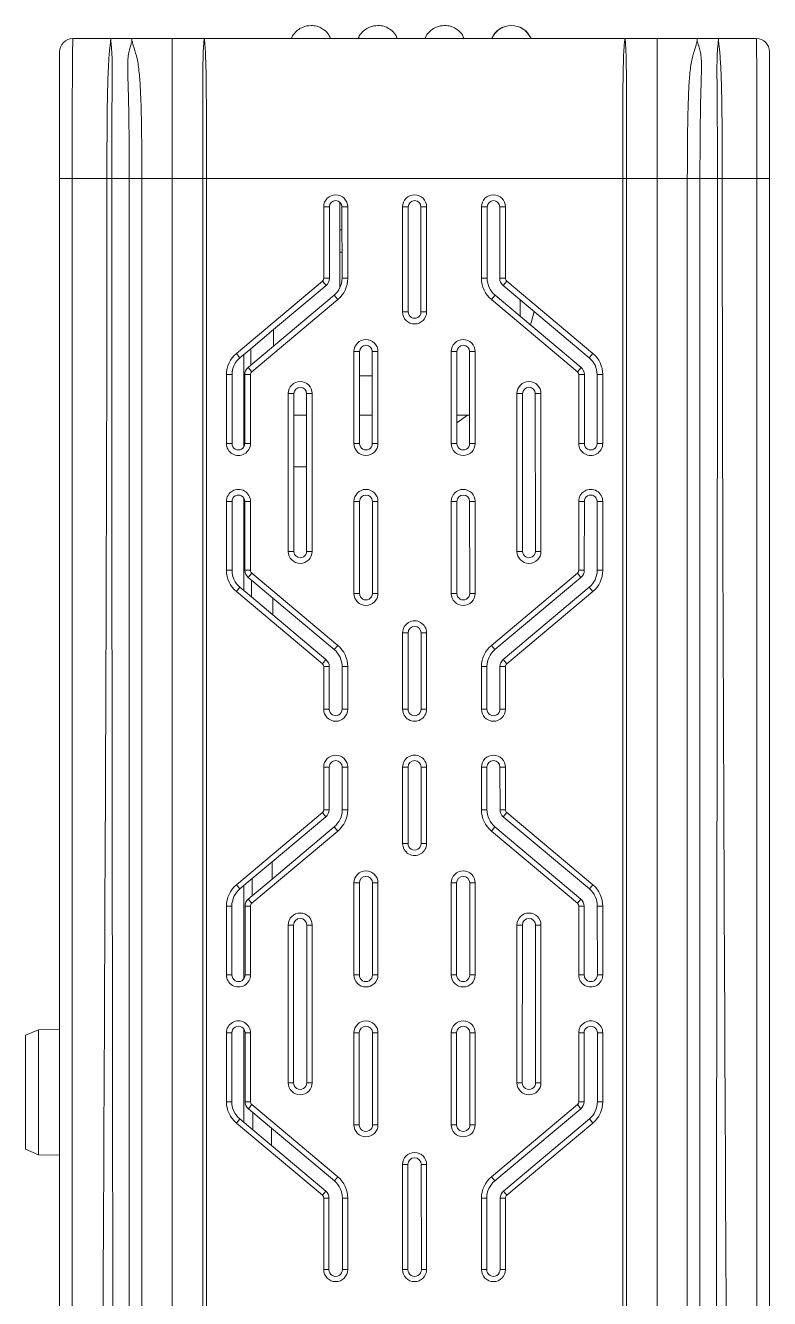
# Model space of a CAD drawing. Extents: x 222 to 1672, y 144 to 807.
# Drawn here: x 445.66 to 473.96, y 248.75 to 297.16 of the extents above; entities that cross this region are included whole.
import ezdxf

# ---------------------------------------------------------------- set-up
doc = ezdxf.new("R2010")
doc.units = 0
doc.header["$LTSCALE"] = 2
doc.header["$MEASUREMENT"] = 0
doc.layers.get('0').update_dxf_attribs({"linetype": 'CONTINUOUS'})

msp = doc.modelspace()

# ---------------------------------------------------------------- linework, layer by layer
at = {"linetype": 'Continuous', "lineweight": 5}
for p, q in [((447.46272, 296.66357), (448.90462, 296.66357)), ((448.90122, 296.59867), (448.90462, 296.59867)), ((449.71272, 296.66357), (448.90462, 296.66357)), ((451.23894, 296.66357), (449.71272, 296.66357)), ((449.71272, 296.55708), (449.72836, 296.55707)), ((452.46272, 296.66357), (451.23894, 296.66357)), ((468.46272, 296.66357), (452.46272, 296.66357)), ((468.46272, 296.66357), (469.6865, 296.66357)), ((471.21272, 296.66357), (469.6865, 296.66357)), ((471.19709, 296.55707), (471.21272, 296.55708)), ((471.21272, 296.66357), (472.02082, 296.66357)), ((473.46272, 296.66357), (472.02082, 296.66357)), ((472.02082, 296.59867), (472.02422, 296.59867)), ((447.44091, 291.34536), (446.96272, 291.34536)), ((446.96272, 265.76357), (446.96272, 291.34536)), ((448.76078, 291.34536), (447.44091, 291.34536)), ((447.44091, 291.34536), (447.44091, 221.84536)), ((449.60887, 291.34536), (448.94431, 291.34536)), ((449.60887, 247.36243), (449.60887, 291.34536)), ((450.0895, 291.34536), (450.0895, 247.36559)), ((451.23894, 291.34536), (450.0895, 291.34536)), ((452.4046, 291.34536), (451.23894, 291.34536)), ((451.23894, 291.34536), (451.23894, 247.36559)), ((452.4046, 247.37541), (452.4046, 291.34536)), ((468.38192, 291.34536), (452.54353, 291.34536)), ((452.54353, 291.34536), (452.54353, 247.3759)), ((468.38192, 247.3759), (468.38192, 291.34536)), ((468.52085, 291.34536), (468.52085, 247.37541)), ((469.6865, 291.34536), (468.52085, 291.34536)), ((469.6865, 291.34536), (469.6865, 247.36559)), ((470.83594, 291.34536), (469.6865, 291.34536)), ((470.83594, 247.36559), (470.83594, 291.34536)), ((471.31658, 291.34536), (471.31658, 247.36243)), ((471.98114, 291.34536), (471.31658, 291.34536)), ((473.48453, 291.34536), (472.16467, 291.34536)), ((473.96272, 291.34536), (473.48453, 291.34536)), ((473.48453, 221.84536), (473.48453, 291.34536)), ((473.96272, 291.34536), (473.96272, 265.76357)), ((457.00647, 287.54802), (457.00647, 290.26824)), ((457.22469, 290.26824), (457.00647, 290.26824)), ((457.22469, 290.26824), (457.22345, 287.54802)), ((457.62398, 287.19427), (457.62398, 290.44321)), ((457.702, 287.54802), (457.70075, 290.26824)), ((457.70075, 290.26824), (457.91898, 290.26824)), ((457.91898, 290.26824), (457.91898, 287.54802)), ((460.00647, 286.26824), (460.00647, 290.26824)), ((460.22469, 290.26824), (460.00647, 290.26824)), ((460.22469, 290.26824), (460.22286, 286.26824)), ((460.70258, 286.26824), (460.70075, 290.26824)), ((460.70075, 290.26824), (460.91898, 290.26824)), ((460.91898, 290.26824), (460.91898, 286.26824)), ((463.00647, 287.54802), (463.00647, 290.26824)), ((463.22469, 290.26824), (463.00647, 290.26824)), ((463.22469, 290.26824), (463.22345, 287.54802)), ((463.702, 287.54802), (463.70075, 290.26824)), ((463.70075, 290.26824), (463.91898, 290.26824)), ((463.91898, 290.26824), (463.91898, 287.54802)), ((457.62398, 289.39548), (457.70115, 289.39548)), ((460.22398, 286.24501), (460.22398, 288.7049)), ((457.62398, 288.54549), (457.70154, 288.54549)), ((460.22391, 288.54549), (460.22398, 288.54549)), ((453.68377, 284.69292), (456.95512, 287.43791)), ((457.09451, 287.27178), (455.09559, 285.59549)), ((457.09451, 287.27178), (456.95512, 287.43791)), ((457.22345, 287.54802), (457.00647, 287.54802)), ((457.702, 287.54802), (457.91898, 287.54802)), ((463.22345, 287.54802), (463.00647, 287.54802)), ((463.702, 287.54802), (463.91898, 287.54802)), ((463.83093, 287.27178), (463.97033, 287.43791)), ((467.10309, 284.52776), (463.83093, 287.27178)), ((463.97033, 287.43791), (467.24167, 284.69292)), ((457.54167, 286.73888), (454.27033, 283.9939)), ((455.09394, 284.9667), (457.40239, 286.90487)), ((457.40239, 286.90487), (457.54167, 286.73888)), ((463.52306, 286.90487), (463.38377, 286.73888)), ((466.65512, 283.9939), (463.38377, 286.73888)), ((463.52306, 286.90487), (466.79359, 284.15893)), ((464.47398, 286.10648), (464.47398, 286.73253)), ((460.22286, 286.26824), (460.00647, 286.26824)), ((460.70258, 286.26824), (460.91898, 286.26824)), ((455.09559, 285.59549), (454.23175, 284.87108)), ((455.09394, 284.9667), (455.09559, 285.59549)), ((453.82236, 284.52776), (453.68377, 284.69292)), ((454.23175, 284.87108), (453.82236, 284.52776)), ((454.23175, 284.87108), (454.2334, 284.24418)), ((454.2334, 284.24418), (455.09394, 284.9667)), ((458.15644, 281.26357), (458.15644, 284.76357)), ((458.37215, 284.76357), (458.15644, 284.76357)), ((458.37215, 284.76357), (458.37055, 281.26357)), ((458.8549, 281.26357), (458.85329, 284.76357)), ((458.85329, 284.76357), (459.069, 284.76357)), ((459.069, 284.76357), (459.069, 281.26357)), ((461.85644, 281.26357), (461.85644, 284.76357)), ((462.07215, 284.76357), (461.85644, 284.76357)), ((462.07215, 284.76357), (462.07055, 281.26357)), ((462.5549, 281.26357), (462.55329, 284.76357)), ((462.55329, 284.76357), (462.769, 284.76357)), ((462.769, 284.76357), (462.769, 281.26357)), ((467.10309, 284.52776), (467.24167, 284.69292)), ((453.97398, 284.65491), (453.97398, 281.14506)), ((454.13185, 284.15893), (454.2334, 284.24418)), ((453.30647, 281.26803), (453.30647, 283.88378)), ((453.52177, 283.88378), (453.30647, 283.88378)), ((453.52177, 283.88378), (453.52057, 281.26682)), ((454.00487, 281.26682), (454.00367, 283.88378)), ((454.00367, 283.88378), (454.21898, 283.88378)), ((454.13185, 284.15893), (454.27033, 283.9939)), ((454.21898, 283.88378), (454.21898, 281.26803)), ((458.85371, 283.84549), (458.37173, 283.84549)), ((466.79359, 284.15893), (466.65512, 283.9939)), ((466.70647, 281.26803), (466.70647, 283.88378)), ((466.92177, 283.88378), (466.70647, 283.88378)), ((466.92177, 283.88378), (466.92057, 281.26682)), ((467.40487, 281.26682), (467.40367, 283.88378)), ((467.40367, 283.88378), (467.61898, 283.88378)), ((467.61898, 283.88378), (467.61898, 281.26803)), ((455.65644, 277.16357), (455.65644, 283.16357)), ((455.87142, 283.16357), (455.65644, 283.16357)), ((455.87142, 283.16357), (455.86867, 277.16357)), ((456.35677, 277.16357), (456.35403, 283.16357)), ((456.35403, 283.16357), (456.569, 283.16357)), ((456.569, 283.16357), (456.569, 277.16357)), ((464.35644, 277.16357), (464.35644, 283.16357)), ((464.57142, 283.16357), (464.35644, 283.16357)), ((464.57142, 283.16357), (464.56867, 277.16357)), ((465.05677, 277.16357), (465.05403, 283.16357)), ((465.05403, 283.16357), (465.269, 283.16357)), ((465.269, 283.16357), (465.269, 277.16357)), ((453.97398, 282.34549), (454.00438, 282.34549)), ((455.87104, 282.34549), (456.3544, 282.34549)), ((458.37104, 282.34549), (458.8544, 282.34549)), ((462.48138, 282.34549), (462.07091, 282.05057)), ((462.07104, 282.34549), (462.5544, 282.34549)), ((458.37055, 281.26357), (458.15644, 281.26357)), ((458.8549, 281.26357), (459.069, 281.26357)), ((462.07055, 281.26357), (461.85644, 281.26357)), ((462.5549, 281.26357), (462.769, 281.26357)), ((455.87014, 280.37916), (456.3553, 280.37916)), ((453.30647, 276.44335), (453.30647, 279.05911)), ((453.51956, 279.06031), (453.51836, 276.44335)), ((453.97398, 279.18391), (453.97398, 275.66685)), ((454.00708, 276.44335), (454.00588, 279.06031)), ((454.21898, 279.05911), (454.21898, 276.44335)), ((458.15644, 275.56357), (458.15644, 279.06357)), ((458.36954, 279.06357), (458.15644, 279.06357)), ((458.36954, 279.06357), (458.36794, 275.56357)), ((458.85751, 275.56357), (458.8559, 279.06357)), ((458.8559, 279.06357), (459.069, 279.06357)), ((459.069, 279.06357), (459.069, 275.56357)), ((461.85644, 275.56357), (461.85644, 279.06357)), ((462.06954, 279.06357), (461.85644, 279.06357)), ((462.06954, 279.06357), (462.06794, 275.56357)), ((462.55751, 275.56357), (462.5559, 279.06357)), ((462.5559, 279.06357), (462.769, 279.06357)), ((462.769, 279.06357), (462.769, 275.56357)), ((466.70647, 276.44335), (466.70647, 279.05911)), ((466.91956, 279.06031), (466.91836, 276.44335)), ((467.40708, 276.44335), (467.40588, 279.06031)), ((467.61898, 279.05911), (467.61898, 276.44335)), ((455.86867, 277.16357), (455.65644, 277.16357)), ((456.35677, 277.16357), (456.569, 277.16357)), ((464.56867, 277.16357), (464.35644, 277.16357)), ((465.05677, 277.16357), (465.269, 277.16357)), ((453.51836, 276.44335), (453.30647, 276.44335)), ((454.00708, 276.44335), (454.21898, 276.44335)), ((454.1342, 276.17101), (454.27033, 276.33324)), ((454.2548, 276.06988), (454.1342, 276.17101)), ((455.06886, 275.38721), (454.2548, 276.06988)), ((454.2548, 276.06988), (454.25647, 275.42967)), ((454.27033, 276.33324), (457.54167, 273.58825)), ((463.38377, 273.58825), (466.65512, 276.33324)), ((466.79124, 276.17101), (463.51909, 273.42699)), ((466.79124, 276.17101), (466.65512, 276.33324)), ((466.91836, 276.44335), (466.70647, 276.44335)), ((467.40708, 276.44335), (467.61898, 276.44335)), ((453.81979, 275.79631), (453.68377, 275.63421)), ((456.95512, 272.88923), (453.68377, 275.63421)), ((453.81979, 275.79631), (454.25647, 275.42967)), ((458.36794, 275.56357), (458.15644, 275.56357)), ((458.85751, 275.56357), (459.069, 275.56357)), ((462.06794, 275.56357), (461.85644, 275.56357)), ((462.55751, 275.56357), (462.769, 275.56357)), ((463.83512, 273.05036), (467.10566, 275.79631)), ((467.24167, 275.63421), (463.97033, 272.88923)), ((467.10566, 275.79631), (467.24167, 275.63421)), ((454.25647, 275.42967), (455.06719, 274.74899)), ((455.06719, 274.74899), (455.06886, 275.38721)), ((457.40635, 273.42699), (455.06886, 275.38721)), ((455.06719, 274.74899), (457.09032, 273.05036)), ((460.00647, 271.1589), (460.00644, 274.06357)), ((460.21725, 274.06357), (460.00644, 274.06357)), ((460.21725, 274.06357), (460.21594, 271.1589)), ((460.7095, 271.1589), (460.70819, 274.06357)), ((460.70819, 274.06357), (460.919, 274.06357)), ((460.919, 274.06357), (460.91898, 271.15889)), ((457.40635, 273.42699), (457.54167, 273.58825)), ((463.51909, 273.42699), (463.38377, 273.58825)), ((457.09032, 273.05036), (456.95512, 272.88923)), ((457.00647, 271.1589), (457.00647, 272.77912)), ((457.21668, 272.77912), (457.00647, 272.77912)), ((457.21668, 272.77912), (457.21594, 271.1589)), ((457.7095, 271.1589), (457.70876, 272.77912)), ((457.70876, 272.77912), (457.91898, 272.77912)), ((457.91898, 272.77912), (457.91898, 271.1589)), ((463.00647, 271.1589), (463.00647, 272.77912)), ((463.21668, 272.77912), (463.00647, 272.77912)), ((463.21668, 272.77912), (463.21594, 271.1589)), ((463.7095, 271.1589), (463.70876, 272.77912)), ((463.70876, 272.77912), (463.91898, 272.77912)), ((463.83512, 273.05036), (463.97033, 272.88923)), ((463.91898, 272.77912), (463.91898, 271.1589)), ((457.21594, 271.1589), (457.00647, 271.1589)), ((457.7095, 271.1589), (457.91898, 271.1589)), ((460.21594, 271.1589), (460.00647, 271.1589)), ((460.7095, 271.1589), (460.91898, 271.15889)), ((463.21594, 271.1589), (463.00647, 271.1589)), ((463.7095, 271.1589), (463.91898, 271.1589)), ((457.00647, 267.33868), (457.00647, 268.9589)), ((457.21493, 268.9589), (457.00647, 268.9589)), ((457.21493, 268.9589), (457.21419, 267.33868)), ((457.71125, 267.33868), (457.71051, 268.9589)), ((457.71051, 268.9589), (457.91898, 268.9589)), ((457.91898, 268.9589), (457.91898, 267.33868)), ((460.00644, 266.05423), (460.00647, 268.9589)), ((460.21493, 268.9589), (460.00647, 268.9589)), ((460.21493, 268.9589), (460.21358, 266.05423)), ((460.71186, 266.05423), (460.71051, 268.9589)), ((460.71051, 268.9589), (460.91898, 268.9589)), ((460.91898, 268.9589), (460.919, 266.05423)), ((463.00647, 267.33868), (463.00647, 268.9589)), ((463.21493, 268.9589), (463.00647, 268.9589)), ((463.21493, 268.9589), (463.21419, 267.33868)), ((463.71125, 267.33868), (463.71051, 268.9589)), ((463.71051, 268.9589), (463.91898, 268.9589)), ((463.91898, 268.9589), (463.91898, 267.33868)), ((457.21419, 267.33868), (457.00647, 267.33868)), ((457.71125, 267.33868), (457.91898, 267.33868)), ((463.21419, 267.33868), (463.00647, 267.33868)), ((463.71125, 267.33868), (463.91898, 267.33868)), ((453.68377, 264.48358), (456.95512, 267.22857)), ((457.08856, 267.06954), (455.04259, 265.35379)), ((457.08856, 267.06954), (456.95512, 267.22857)), ((463.83688, 267.06954), (463.97033, 267.22857)), ((467.10903, 264.32552), (463.83688, 267.06954)), ((463.97033, 267.22857), (467.24167, 264.48358)), ((457.54167, 266.52955), (454.27033, 263.78456)), ((455.04088, 264.70072), (457.40834, 266.68844)), ((457.40834, 266.68844), (457.54167, 266.52955)), ((463.51711, 266.68844), (463.38377, 266.52955)), ((466.65512, 263.78456), (463.38377, 266.52955)), ((463.51711, 266.68844), (466.78764, 263.9425)), ((460.21358, 266.05423), (460.00644, 266.05423)), ((460.71186, 266.05423), (460.919, 266.05423)), ((446.96272, 221.84536), (446.96272, 265.76357)), ((455.04259, 265.35379), (454.28452, 264.71807)), ((455.04088, 264.70072), (455.04259, 265.35379)), ((473.96272, 265.76357), (473.96272, 221.84536)), ((453.81641, 264.32552), (453.68377, 264.48358)), ((454.28452, 264.71807), (453.81641, 264.32552)), ((453.97398, 264.45765), (453.97398, 260.91777)), ((454.28452, 264.71807), (454.28622, 264.06711)), ((454.28622, 264.06711), (455.04088, 264.70072)), ((458.15644, 261.05423), (458.15644, 264.55423)), ((458.36289, 264.55423), (458.15644, 264.55423)), ((458.36289, 264.55423), (458.36129, 261.05423)), ((458.86415, 261.05423), (458.86255, 264.55423)), ((458.86255, 264.55423), (459.069, 264.55423)), ((459.069, 264.55423), (459.069, 261.05423)), ((461.85644, 261.05423), (461.85644, 264.55423)), ((462.06289, 264.55423), (461.85644, 264.55423)), ((462.06289, 264.55423), (462.06129, 261.05423)), ((462.56415, 261.05423), (462.56255, 264.55423)), ((462.56255, 264.55423), (462.769, 264.55423)), ((462.769, 264.55423), (462.769, 261.05423)), ((467.10903, 264.32552), (467.24167, 264.48358)), ((454.1378, 263.9425), (454.28622, 264.06711)), ((454.1378, 263.9425), (454.27033, 263.78456)), ((466.78764, 263.9425), (466.65512, 263.78456)), ((453.30647, 261.05869), (453.30647, 263.67445)), ((453.51251, 263.67445), (453.30647, 263.67445)), ((453.51251, 263.67445), (453.51131, 261.05754)), ((454.01413, 261.05754), (454.01293, 263.67445)), ((454.01293, 263.67445), (454.21898, 263.67445)), ((454.21898, 263.67445), (454.21898, 261.05869)), ((466.70647, 261.05869), (466.70647, 263.67445)), ((466.91251, 263.67445), (466.70647, 263.67445)), ((466.91251, 263.67445), (466.91131, 261.05754)), ((467.41413, 261.05754), (467.41293, 263.67445)), ((467.41293, 263.67445), (467.61898, 263.67445)), ((467.61898, 263.67445), (467.61898, 261.05869)), ((455.65644, 256.95423), (455.65644, 262.95423)), ((455.86216, 262.95423), (455.65644, 262.95423)), ((455.86216, 262.95423), (455.85941, 256.95423)), ((456.36603, 256.95423), (456.36328, 262.95423)), ((456.36328, 262.95423), (456.569, 262.95423)), ((456.569, 262.95423), (456.569, 256.95423)), ((464.35644, 256.95423), (464.35644, 262.95423)), ((464.56216, 262.95423), (464.35644, 262.95423)), ((464.56216, 262.95423), (464.55941, 256.95423)), ((465.06603, 256.95423), (465.06328, 262.95423)), ((465.06328, 262.95423), (465.269, 262.95423)), ((465.269, 262.95423), (465.269, 256.95423)), ((458.36129, 261.05423), (458.15644, 261.05423)), ((458.86415, 261.05423), (459.069, 261.05423)), ((462.06129, 261.05423), (461.85644, 261.05423)), ((462.56415, 261.05423), (462.769, 261.05423)), ((446.16265, 258.97267), (445.66272, 258.76394)), ((445.66272, 254.42678), (445.66272, 258.76394)), ((446.96272, 258.98663), (446.16265, 258.97267)), ((446.16265, 258.97267), (446.16265, 256.59536)), ((453.30647, 256.23401), (453.30647, 258.84977)), ((453.5103, 258.85091), (453.5091, 256.23401)), ((453.97398, 258.9923), (453.97398, 255.44542)), ((454.01634, 256.23401), (454.01514, 258.85091)), ((454.21898, 258.84977), (454.21898, 256.23401)), ((458.15644, 255.35423), (458.15644, 258.85423)), ((458.36028, 258.85423), (458.15644, 258.85423)), ((458.36028, 258.85423), (458.35868, 255.35423)), ((458.86677, 255.35423), (458.86516, 258.85423)), ((458.86516, 258.85423), (459.069, 258.85423)), ((459.069, 258.85423), (459.069, 255.35423)), ((461.85644, 255.35423), (461.85644, 258.85423)), ((462.06028, 258.85423), (461.85644, 258.85423)), ((462.06028, 258.85423), (462.05868, 255.35423)), ((462.56677, 255.35423), (462.56516, 258.85423)), ((462.56516, 258.85423), (462.769, 258.85423)), ((462.769, 258.85423), (462.769, 255.35423)), ((466.70647, 256.23401), (466.70647, 258.84977)), ((466.9103, 258.85091), (466.9091, 256.23401)), ((467.41634, 256.23401), (467.41514, 258.85091)), ((467.61898, 258.84977), (467.61898, 256.23401)), ((446.16265, 256.59536), (446.16265, 254.21805)), ((455.85941, 256.95423), (455.65644, 256.95423)), ((456.36603, 256.95423), (456.569, 256.95423)), ((464.55941, 256.95423), (464.35644, 256.95423)), ((465.06603, 256.95423), (465.269, 256.95423)), ((453.5091, 256.23401), (453.30647, 256.23401)), ((454.01634, 256.23401), (454.21898, 256.23401)), ((454.14015, 255.96877), (454.27033, 256.1239)), ((454.27033, 256.1239), (457.54167, 253.37892)), ((463.38377, 253.37892), (466.65512, 256.1239)), ((466.78529, 255.96877), (466.65512, 256.1239)), ((466.9091, 256.23401), (466.70647, 256.23401)), ((467.41634, 256.23401), (467.61898, 256.23401)), ((454.30779, 255.82818), (454.14015, 255.96877)), ((455.0161, 255.23419), (454.30779, 255.82818)), ((454.30779, 255.82818), (454.30953, 255.16369)), ((466.78529, 255.96877), (463.51314, 253.22474)), ((453.81383, 255.57988), (453.68377, 255.42488)), ((456.95512, 252.67989), (453.68377, 255.42488)), ((453.81383, 255.57988), (454.30953, 255.16369)), ((454.30953, 255.16369), (455.01437, 254.57191)), ((455.01437, 254.57191), (455.0161, 255.23419)), ((457.4123, 253.22474), (455.0161, 255.23419)), ((458.35868, 255.35423), (458.15644, 255.35423)), ((458.86677, 255.35423), (459.069, 255.35423)), ((462.05868, 255.35423), (461.85644, 255.35423)), ((462.56677, 255.35423), (462.769, 255.35423)), ((463.84107, 252.83393), (467.11161, 255.57988)), ((467.24167, 255.42488), (463.97033, 252.67989)), ((467.11161, 255.57988), (467.24167, 255.42488)), ((445.66272, 254.42678), (446.16265, 254.21805)), ((446.16265, 254.21805), (446.96272, 254.20408)), ((455.01437, 254.57191), (457.08437, 252.83393)), ((460.00647, 249.84956), (460.00647, 253.84956)), ((460.20801, 253.84956), (460.00647, 253.84956)), ((460.20801, 253.84956), (460.20618, 249.84956)), ((460.71927, 249.84956), (460.71743, 253.84956)), ((460.71743, 253.84956), (460.91898, 253.84956)), ((460.91898, 253.84956), (460.91898, 249.84956)), ((457.4123, 253.22474), (457.54167, 253.37892)), ((463.51314, 253.22474), (463.38377, 253.37892)), ((457.08437, 252.83393), (456.95512, 252.67989)), ((463.84107, 252.83393), (463.97033, 252.67989)), ((457.00647, 249.84956), (457.00647, 252.56978)), ((457.20743, 252.56978), (457.00647, 252.56978)), ((457.20743, 252.56978), (457.20618, 249.84956)), ((457.71927, 249.84956), (457.71802, 252.56978)), ((457.71802, 252.56978), (457.91898, 252.56978)), ((457.91898, 252.56978), (457.91898, 249.84956)), ((463.00647, 249.84956), (463.00647, 252.56978)), ((463.20743, 252.56978), (463.00647, 252.56978)), ((463.20743, 252.56978), (463.20618, 249.84956)), ((463.71927, 249.84956), (463.71802, 252.56978)), ((463.71802, 252.56978), (463.91898, 252.56978)), ((463.91898, 252.56978), (463.91898, 249.84956)), ((457.20618, 249.84956), (457.00647, 249.84956)), ((457.71927, 249.84956), (457.91898, 249.84956)), ((460.20618, 249.84956), (460.00647, 249.84956)), ((460.71927, 249.84956), (460.91898, 249.84956)), ((463.20618, 249.84956), (463.00647, 249.84956)), ((463.71927, 249.84956), (463.91898, 249.84956))]:
    msp.add_line(p, q, dxfattribs=at)
at = {"linetype": 'Continuous', "lineweight": 5, "flags": 128}
for points in [[(465.00998, 286.28304), (464.91083, 285.90704), (464.87025, 285.77377)], [(453.52057, 281.26682), (453.38194, 281.26764), (453.30647, 281.26803)], [(454.00487, 281.26682), (454.14351, 281.26764), (454.21898, 281.26803)], [(466.91956, 279.06031), (466.78194, 279.05949), (466.70647, 279.05911)], [(467.40588, 279.06031), (467.54351, 279.05949), (467.61898, 279.05911)], [(453.51131, 261.05754), (453.38194, 261.05831), (453.30647, 261.05869)], [(454.01413, 261.05754), (454.14351, 261.05831), (454.21898, 261.05869)], [(466.9103, 258.85091), (466.78194, 258.85015), (466.70647, 258.84977)], [(467.41514, 258.85091), (467.54351, 258.85015), (467.61898, 258.84977)]]:
    msp.add_lwpolyline(points, dxfattribs=at)
at = {"linetype": 'Continuous', "lineweight": 5}
for centre, radius, start, end in [((464.14438, 296.35109), 0.8125, 90, 157.380135), ((464.14438, 296.35109), 0.8125, 22.619865, 90), ((447.46272, 296.16357), 0.5, 90, 180), ((473.46272, 296.16357), 0.5, 0, 90), ((457.46272, 290.26824), 0.45626, 0, 180), ((457.46272, 290.26813), 0.23803, 0.026247, 179.973753), ((460.46272, 290.26824), 0.45626, 0, 180), ((460.46272, 290.26813), 0.23803, 0.026247, 179.973753), ((463.46272, 290.26824), 0.45626, 0, 180), ((463.46272, 290.26813), 0.23803, 0.026247, 179.973753), ((456.86272, 287.54802), 0.14374, 310, 0), ((456.86272, 287.54819), 0.36073, 309.983129, 359.973753), ((456.86272, 287.54764), 0.83927, 310.016871, 0.026247), ((456.86272, 287.54802), 1.05626, 310, 0), ((464.06272, 287.54802), 1.05626, 180, 230), ((464.06272, 287.54764), 0.83927, 179.973753, 229.983129), ((464.06272, 287.54819), 0.36073, 180.026247, 230.016871), ((464.06272, 287.54802), 0.14374, 180, 230), ((460.46272, 286.26824), 0.45626, 180, 0), ((460.46272, 286.26813), 0.23986, 179.973753, 0.026247), ((458.61272, 284.76357), 0.45628, 0, 180), ((462.31272, 284.76357), 0.45628, 0, 180), ((454.36272, 283.88378), 1.05626, 130, 180), ((458.61272, 284.76346), 0.24057, 0.026247, 179.973753), ((462.31272, 284.76346), 0.24057, 0.026247, 179.973753), ((466.56272, 283.88378), 1.05626, 0, 50), ((454.36272, 283.8834), 0.84095, 129.983129, 179.973753), ((466.56272, 283.8834), 0.84095, 0.026247, 50.016871), ((454.36272, 283.88395), 0.35905, 130.016871, 180.026247), ((454.36272, 283.88378), 0.14374, 130, 180), ((466.56272, 283.88378), 0.14374, 0, 50), ((466.56272, 283.88395), 0.35905, 359.973753, 49.983129), ((456.11272, 283.16357), 0.45628, 0, 180), ((456.11272, 283.16346), 0.2413, 0.026247, 179.973753), ((464.81272, 283.16357), 0.45628, 0, 180), ((464.81272, 283.16346), 0.2413, 0.026247, 179.973753), ((453.76272, 281.26357), 0.45628, 179.439972, 0.560028), ((453.76272, 281.26346), 0.24217, 179.205044, 0.794956), ((458.61272, 281.26357), 0.45628, 180, 0), ((458.61272, 281.26346), 0.24217, 179.973753, 0.026247), ((462.31272, 281.26357), 0.45628, 180, 0), ((462.31272, 281.26346), 0.24217, 179.973753, 0.026247), ((467.16272, 281.26357), 0.45628, 179.439972, 0.560028), ((466.15493, 164.80239), 116.46694, 89.6233419, 89.7286721), ((467.16272, 281.26346), 0.24217, 179.205044, 0.794956), ((468.17051, 164.80239), 116.46694, 90.2713279, 90.3766581), ((453.76272, 279.06357), 0.45628, 359.439972, 180.560028), ((458.61272, 279.06357), 0.45628, 0, 180), ((462.31272, 279.06357), 0.45628, 0, 180), ((467.16272, 279.06357), 0.45628, 359.439972, 180.560028), ((452.78658, 389.9978), 110.9399, 270.2684982, 270.378554), ((453.76272, 279.06346), 0.24318, 359.259132, 180.740868), ((454.73888, 390.00182), 110.94392, 269.621448, 269.7314998), ((458.61272, 279.06346), 0.24318, 0.026247, 179.973753), ((462.31272, 279.06346), 0.24318, 0.026247, 179.973753), ((467.16272, 279.06346), 0.24318, 359.259132, 180.740868), ((456.11272, 277.16357), 0.45628, 180, 0), ((456.11272, 277.16346), 0.24405, 179.973753, 0.026247), ((464.81272, 277.16357), 0.45628, 180, 0), ((464.81272, 277.16346), 0.24405, 179.973753, 0.026247), ((454.36272, 276.44335), 1.05626, 180, 230), ((454.36272, 276.44297), 0.84436, 179.973753, 229.983129), ((454.36272, 276.44352), 0.35564, 180.026247, 230.016871), ((454.36272, 276.44335), 0.14374, 180, 230), ((466.56272, 276.44335), 0.14374, 310, 0), ((466.56272, 276.44352), 0.35564, 309.983129, 359.973753), ((466.56272, 276.44297), 0.84436, 310.016871, 0.026247), ((466.56272, 276.44335), 1.05626, 310, 0), ((458.61272, 275.56357), 0.45628, 180, 0), ((458.61272, 275.56346), 0.24479, 179.973753, 0.026247), ((462.31272, 275.56357), 0.45628, 180, 0), ((462.31272, 275.56346), 0.24479, 179.973753, 0.026247), ((460.46272, 274.06357), 0.45628, 0.000041, 180.00043), ((460.46272, 274.06346), 0.24547, 0.026247, 179.974183), ((456.86272, 272.77911), 1.05626, 0, 50), ((464.06272, 272.77911), 1.05626, 130, 180), ((456.86272, 272.77873), 0.84604, 0.026247, 50.016871), ((464.06272, 272.77873), 0.84604, 129.983129, 179.973753), ((456.86272, 272.77911), 0.14374, 0, 50), ((456.86272, 272.77928), 0.35396, 359.973753, 49.983129), ((464.06272, 272.77928), 0.35396, 130.016871, 180.026247), ((464.06272, 272.77911), 0.14374, 130, 180), ((457.46272, 271.1589), 0.45626, 180, 0), ((457.46272, 271.15879), 0.24678, 179.973753, 0.026247), ((460.46272, 271.1589), 0.45626, 179.999723, 359.999785), ((460.46272, 271.15878), 0.24678, 179.972876, 0.026032), ((463.46272, 271.1589), 0.45626, 180, 0), ((463.46272, 271.15879), 0.24678, 179.973753, 0.026247), ((457.46272, 268.9589), 0.45626, 0, 180), ((457.46272, 268.95879), 0.24779, 0.026247, 179.973753), ((460.46272, 268.9589), 0.45626, 0.000194, 180.000215), ((460.46272, 268.95879), 0.24779, 0.026681, 179.973968), ((463.46272, 268.9589), 0.45626, 0, 180), ((463.46272, 268.95879), 0.24779, 0.026247, 179.973753), ((456.86272, 267.33868), 0.14374, 310, 0), ((456.86272, 267.33884), 0.35147, 309.983129, 359.973753), ((456.86272, 267.33829), 0.84853, 310.016871, 0.026247), ((456.86272, 267.33868), 1.05626, 310, 0), ((464.06272, 267.33868), 1.05626, 180, 230), ((464.06272, 267.33829), 0.84853, 179.973753, 229.983129), ((464.06272, 267.33884), 0.35147, 180.026247, 230.016871), ((464.06272, 267.33868), 0.14374, 180, 230), ((460.46272, 266.05423), 0.45628, 179.99957, 0), ((460.46272, 266.05412), 0.24914, 179.973323, 0.026247), ((458.61272, 264.55423), 0.45628, 0, 180), ((462.31272, 264.55423), 0.45628, 0, 180), ((454.36272, 263.67445), 1.05626, 130, 180), ((458.61272, 264.55412), 0.24983, 0.026247, 179.973753), ((462.31272, 264.55412), 0.24983, 0.026247, 179.973753), ((466.56272, 263.67445), 1.05626, 0, 50), ((454.36272, 263.67406), 0.85021, 129.983129, 179.973753), ((454.36272, 263.67461), 0.34979, 130.016871, 180.026247), ((466.56272, 263.67461), 0.34979, 359.973753, 49.983129), ((466.56272, 263.67406), 0.85021, 0.026247, 50.016871), ((454.36272, 263.67445), 0.14374, 130, 180), ((456.11272, 262.95423), 0.45628, 0, 180), ((464.81272, 262.95423), 0.45628, 0, 180), ((466.56272, 263.67445), 0.14374, 0, 50), ((456.11272, 262.95412), 0.25056, 0.026247, 179.973753), ((464.81272, 262.95412), 0.25056, 0.026247, 179.973753), ((453.76272, 261.05423), 0.45628, 179.439972, 0.560028), ((453.76272, 261.05412), 0.25143, 179.219329, 0.780671), ((458.61272, 261.05423), 0.45628, 180, 0), ((458.61272, 261.05412), 0.25143, 179.973753, 0.026247), ((462.31272, 261.05423), 0.45628, 180, 0), ((462.31272, 261.05412), 0.25143, 179.973753, 0.026247), ((467.16272, 261.05423), 0.45628, 179.439972, 0.560028), ((466.02392, 120.91554), 140.14482, 89.637203, 89.7209524), ((467.16272, 261.05412), 0.25143, 179.219329, 0.780671), ((468.30181, 120.8632), 140.19715, 90.2790624, 90.3627807), ((453.76272, 258.85423), 0.45628, 359.439972, 180.560028), ((453.76272, 258.85411), 0.25244, 359.27333, 180.72667), ((458.61272, 258.85423), 0.45628, 0, 180), ((458.61272, 258.85411), 0.25244, 0.026247, 179.973753), ((462.31272, 258.85423), 0.45628, 0, 180), ((462.31272, 258.85411), 0.25244, 0.026247, 179.973753), ((467.16272, 258.85423), 0.45628, 359.439972, 180.560028), ((467.16272, 258.85411), 0.25244, 359.27333, 180.72667), ((452.71654, 382.15869), 123.31033, 270.2741094, 270.3688228), ((454.80891, 382.15869), 123.31033, 269.6311772, 269.7258906), ((456.11272, 256.95423), 0.45628, 180, 0), ((456.11272, 256.95411), 0.25331, 179.973753, 0.026247), ((464.81272, 256.95423), 0.45628, 180, 0), ((464.81272, 256.95411), 0.25331, 179.973753, 0.026247), ((454.36272, 256.23402), 1.05626, 180, 230), ((454.36272, 256.23362), 0.85362, 179.973753, 229.983129), ((454.36272, 256.23417), 0.34638, 180.026247, 230.016871), ((454.36272, 256.23402), 0.14374, 180, 230), ((466.56272, 256.23402), 0.14374, 310, 0), ((466.56272, 256.23417), 0.34638, 309.983129, 359.973753), ((466.56272, 256.23362), 0.85362, 310.016871, 0.026247), ((466.56272, 256.23402), 1.05626, 310, 0), ((458.61272, 255.35423), 0.45628, 180, 0), ((458.61272, 255.35411), 0.25404, 179.973753, 0.026247), ((462.31272, 255.35423), 0.45628, 180, 0), ((462.31272, 255.35411), 0.25404, 179.973753, 0.026247), ((460.46272, 253.84956), 0.45626, 0, 180), ((460.46272, 253.84945), 0.25471, 0.026247, 179.973753), ((456.86272, 252.56939), 0.8553, 0.026247, 50.016871), ((456.86272, 252.56978), 1.05626, 0, 50), ((464.06272, 252.56978), 1.05626, 130, 180), ((464.06272, 252.56939), 0.8553, 129.983129, 179.973753), ((456.86272, 252.56994), 0.3447, 359.973753, 49.983129), ((464.06272, 252.56994), 0.3447, 130.016871, 180.026247), ((456.86272, 252.56978), 0.14374, 0, 50), ((464.06272, 252.56978), 0.14374, 130, 180), ((457.46272, 249.84956), 0.45626, 180, 0), ((457.46272, 249.84944), 0.25654, 179.973753, 0.026247), ((460.46272, 249.84956), 0.45626, 180, 0), ((460.46272, 249.84944), 0.25654, 179.973753, 0.026247), ((463.46272, 249.84956), 0.45626, 180, 0), ((463.46272, 249.84944), 0.25654, 179.973753, 0.026247)]:
    msp.add_arc(centre, radius, start, end, dxfattribs=at)
for points, knots in [([(456.52438, 297.16359), (456.41997, 297.15232), (456.27134, 297.13628), (456.07307, 297.03434), (455.92312, 296.90857), (455.8116, 296.77186), (455.78569, 296.67847), (455.78102, 296.66162)], [0, 0, 0, 0, 0.3270586, 0.46559543, 0.69518446, 0.94503454, 1, 1, 1, 1]), ([(457.26268, 296.65852), (457.24453, 296.70755), (457.19485, 296.8417), (457.04177, 296.98976), (456.84897, 297.1051), (456.67787, 297.15662), (456.56527, 297.16173), (456.52438, 297.16359)], [0, 0, 0, 0, 0.1635591, 0.44752618, 0.64530022, 0.87119609, 1, 1, 1, 1]), ([(459.06438, 297.16359), (458.95997, 297.15232), (458.81134, 297.13628), (458.61307, 297.03434), (458.46312, 296.90857), (458.3516, 296.77186), (458.32569, 296.67847), (458.32102, 296.66162)], [0, 0, 0, 0, 0.32705861, 0.4655956, 0.69518434, 0.94503452, 1, 1, 1, 1]), ([(459.80268, 296.65852), (459.78453, 296.70755), (459.73485, 296.8417), (459.58178, 296.98976), (459.38897, 297.1051), (459.21788, 297.15662), (459.10527, 297.16173), (459.06438, 297.16359)], [0, 0, 0, 0, 0.1635657, 0.44752984, 0.64530166, 0.87119437, 1, 1, 1, 1]), ([(461.60438, 297.16359), (461.49997, 297.15232), (461.35134, 297.13628), (461.15307, 297.03434), (461.00312, 296.90857), (460.8916, 296.77186), (460.86569, 296.67847), (460.86102, 296.66162)], [0, 0, 0, 0, 0.32705861, 0.46559561, 0.69518434, 0.94503447, 1, 1, 1, 1]), ([(462.34268, 296.65852), (462.32453, 296.70755), (462.27485, 296.8417), (462.12178, 296.98976), (461.92897, 297.1051), (461.75788, 297.15662), (461.64527, 297.16173), (461.60438, 297.16359)], [0, 0, 0, 0, 0.16356568, 0.44752987, 0.64530165, 0.87119436, 1, 1, 1, 1]), ([(463.91402, 297.13025), (463.85716, 297.10917), (463.74313, 297.06689), (463.60306, 296.95781), (463.48332, 296.82068), (463.42822, 296.71552), (463.40102, 296.66359)], [0, 0, 0, 0, 0.2541405, 0.5096232, 0.75786468, 1, 1, 1, 1]), ([(464.88774, 296.66359), (464.86054, 296.71552), (464.80544, 296.82068), (464.68569, 296.95781), (464.54562, 297.06689), (464.4316, 297.10917), (464.37474, 297.13025)], [0, 0, 0, 0, 0.24213513, 0.49037658, 0.74585925, 1, 1, 1, 1]), ([(447.46272, 296.66357), (447.46272, 296.66357), (447.46247, 296.64326), (447.46048, 296.52422), (447.45951, 296.4683), (447.4572, 296.32361), (447.45587, 296.23501), (447.45208, 295.92961), (447.45, 295.68387), (447.44691, 295.17402), (447.4458, 294.9068), (447.44316, 294.09851), (447.44226, 293.54795), (447.44112, 292.44804), (447.44091, 291.89698), (447.44091, 291.34536)], [0, 0, 0, 0, 0.125, 0.125, 0.1875, 0.1875, 0.25, 0.25, 0.375, 0.375, 0.5, 0.5, 0.75, 0.75, 1, 1, 1, 1]), ([(448.76078, 291.34536), (448.76078, 291.83947), (448.76155, 292.33426), (448.76677, 293.31968), (448.77066, 293.80937), (448.78289, 294.53359), (448.78788, 294.77326), (448.7984, 295.1281), (448.80253, 295.24559), (448.81233, 295.4783), (448.81784, 295.59357), (448.83047, 295.81299), (448.83769, 295.91798), (448.85368, 296.11475), (448.86287, 296.20536), (448.8789, 296.36108), (448.88544, 296.42763), (448.89835, 296.53239), (448.90071, 296.57114), (448.90122, 296.59867)], [0, 0, 0, 0, 0.25, 0.25, 0.5, 0.5, 0.625, 0.625, 0.6875, 0.6875, 0.75, 0.75, 0.8125, 0.8125, 0.875, 0.875, 0.9375, 0.9375, 1, 1, 1, 1]), ([(448.90462, 296.5987), (448.90462, 296.61956), (448.90462, 296.65504), (448.90462, 296.66357), (448.90462, 296.66357)], [0.894127815, 0.894127815, 0.894127815, 0.894127815, 0.9375, 1, 1, 1, 1]), ([(448.90462, 296.5987), (448.90801, 296.57111), (448.91309, 296.5324), (448.92201, 296.42965), (448.93016, 296.36546), (448.943, 296.21646), (448.94831, 296.13051), (448.95661, 295.94275), (448.95919, 295.84196), (448.9622, 295.62939), (448.96263, 295.51675), (448.96212, 295.28735), (448.96136, 295.17084), (448.959, 294.81745), (448.95692, 294.57677), (448.95105, 293.84601), (448.94835, 293.34628), (448.94487, 292.34701), (448.94431, 291.84618), (448.94431, 291.34536)], [0, 0, 0, 0, 0.0625, 0.0625, 0.125, 0.125, 0.1875, 0.1875, 0.25, 0.25, 0.3125, 0.3125, 0.375, 0.375, 0.5, 0.5, 0.75, 0.75, 1, 1, 1, 1]), ([(449.60887, 291.34536), (449.60887, 291.63737), (449.60833, 291.93057), (449.60609, 292.50251), (449.60435, 292.78214), (449.59921, 293.329), (449.59587, 293.59789), (449.58742, 294.10734), (449.58221, 294.34962), (449.57008, 294.81125), (449.5629, 295.03118), (449.55186, 295.44229), (449.54695, 295.63531), (449.55987, 295.90614), (449.56828, 295.99353), (449.59465, 296.15422), (449.61244, 296.22669), (449.64752, 296.35147), (449.66436, 296.40383), (449.69116, 296.49161), (449.70032, 296.52752), (449.71272, 296.55685)], [0, 0, 0, 0, 0.125, 0.125, 0.25, 0.25, 0.375, 0.375, 0.5, 0.5, 0.625, 0.625, 0.75, 0.75, 0.8125, 0.8125, 0.875, 0.875, 0.9375, 0.9375, 1, 1, 1, 1]), ([(449.72836, 296.55707), (449.72756, 296.52652), (449.73603, 296.48946), (449.75918, 296.40298), (449.77534, 296.35373), (449.83121, 296.18824), (449.876, 296.05321), (449.94331, 295.74154), (449.96864, 295.56455), (450.00889, 295.16793), (450.02393, 294.94693), (450.04754, 294.47854), (450.05624, 294.22943), (450.07007, 293.70116), (450.07521, 293.42061), (450.08292, 292.85015), (450.08546, 292.55783), (450.08874, 291.95887), (450.0895, 291.6519), (450.0895, 291.34536)], [0, 0, 0, 0, 0.0625, 0.0625, 0.125, 0.125, 0.25, 0.25, 0.375, 0.375, 0.5, 0.5, 0.625, 0.625, 0.75, 0.75, 0.875, 0.875, 1, 1, 1, 1]), ([(452.4046, 291.34536), (452.40459, 291.4393), (452.40458, 291.62717), (452.40448, 291.90861), (452.40429, 292.18913), (452.40414, 292.46812), (452.40361, 292.71221), (452.40424, 293.03185), (452.40512, 293.48023), (452.40463, 294.14479), (452.40532, 294.91741), (452.40966, 295.60421), (452.42128, 296.15723), (452.43672, 296.43634), (452.44998, 296.57015), (452.45703, 296.62811), (452.46173, 296.65873), (452.4624, 296.66199), (452.46272, 296.66357)], [0, 0, 0, 0, 0.02952148, 0.05904511, 0.08855028, 0.11802791, 0.14748184, 0.16649539, 0.22088304, 0.29391325, 0.39285928, 0.51131467, 0.61775545, 0.76241678, 0.82713473, 0.88249141, 0.94337408, 1, 1, 1, 1]), ([(452.46272, 296.66357), (452.46287, 296.6629), (452.46318, 296.66152), (452.46548, 296.64871), (452.46943, 296.62251), (452.47603, 296.57177), (452.48793, 296.45236), (452.50636, 296.1954), (452.52365, 295.75578), (452.53438, 295.26533), (452.53962, 294.78458), (452.54273, 294.27167), (452.54566, 293.80565), (452.54444, 293.28509), (452.544, 292.85488), (452.54367, 292.48436), (452.54362, 292.35614), (452.54358, 292.18003), (452.54355, 291.95236), (452.54353, 291.66846), (452.54353, 291.45984), (452.54353, 291.34536)], [0, 0, 0, 0, 0.03665758, 0.07563307, 0.11672255, 0.17117676, 0.23597611, 0.36011116, 0.4861572, 0.54883192, 0.61370832, 0.69629979, 0.74184824, 0.77558872, 0.87075785, 0.87946032, 0.89286953, 0.91122511, 0.93486854, 0.96426016, 1, 1, 1, 1]), ([(464.88774, 296.66359), (464.93559, 296.66359), (465.05964, 296.66359), (465.10341, 296.66359), (465.13029, 296.66359)], [0, 0, 0, 0, 0.3857155, 1, 1, 1, 1]), ([(465.13019, 296.66359), (465.13394, 296.66359), (465.14005, 296.66359), (465.11612, 296.66359), (465.10692, 296.66358)], [0, 0, 0, 0, 0.61555243, 1, 1, 1, 1]), ([(468.38192, 291.34536), (468.38191, 291.44607), (468.38191, 291.63636), (468.38187, 291.90569), (468.38181, 292.14376), (468.38172, 292.35294), (468.3816, 292.53533), (468.38146, 292.69275), (468.3813, 292.82681), (468.38068, 293.15757), (468.37987, 293.62231), (468.38194, 294.29749), (468.38746, 294.90841), (468.39467, 295.43165), (468.40659, 295.894), (468.42291, 296.27019), (468.441, 296.49633), (468.45465, 296.60683), (468.46133, 296.65609), (468.46226, 296.66111), (468.46272, 296.66357)], [0, 0, 0, 0, 0.03144158, 0.05940742, 0.08419176, 0.10604552, 0.12518096, 0.14177595, 0.15597796, 0.16790774, 0.24772008, 0.3073467, 0.40132753, 0.48070435, 0.54862293, 0.66531853, 0.78162584, 0.85635752, 0.92974339, 1, 1, 1, 1]), ([(468.46272, 296.66357), (468.46288, 296.66288), (468.46322, 296.66145), (468.4657, 296.64783), (468.46959, 296.62114), (468.47503, 296.57525), (468.48229, 296.50167), (468.49053, 296.39102), (468.49923, 296.23624), (468.50702, 296.03332), (468.51426, 295.68639), (468.52038, 295.10178), (468.52091, 294.345), (468.52046, 293.61653), (468.52146, 293.02473), (468.522, 292.41017), (468.52181, 291.87916), (468.52117, 291.52335), (468.52085, 291.34536)], [0, 0, 0, 0, 0.03741027, 0.07794286, 0.12173109, 0.16895665, 0.21986766, 0.27781827, 0.33693755, 0.39346794, 0.4541174, 0.57849892, 0.69386457, 0.74771784, 0.83240558, 0.88820219, 0.94407441, 1, 1, 1, 1]), ([(469.6865, 295.95106), (469.6865, 296.18311), (469.6865, 296.36224), (469.6865, 296.60247), (469.6865, 296.66357), (469.6865, 296.66357)], [0, 0, 0, 0, 0.5, 0.5, 1, 1, 1, 1]), ([(470.83595, 291.34536), (470.83595, 291.65188), (470.8367, 291.95884), (470.83999, 292.55777), (470.84253, 292.85008), (470.85023, 293.42052), (470.85537, 293.70106), (470.86921, 294.22931), (470.8779, 294.47841), (470.9015, 294.94679), (470.91654, 295.16778), (470.95679, 295.5644), (470.98211, 295.74139), (471.04941, 296.05308), (471.09419, 296.18811), (471.15009, 296.35368), (471.16626, 296.40296), (471.18943, 296.48952), (471.19789, 296.52652), (471.19709, 296.55707)], [0, 0, 0, 0, 0.125, 0.125, 0.25, 0.25, 0.375, 0.375, 0.5, 0.5, 0.625, 0.625, 0.75, 0.75, 0.875, 0.875, 0.9375, 0.9375, 1, 1, 1, 1]), ([(471.21272, 296.55685), (471.21272, 296.55829), (471.21272, 296.59399), (471.21272, 296.64628), (471.21272, 296.66357), (471.21272, 296.66357)], [0, 0, 0, 0, 0.002601271, 0.065101271, 0.127601271, 0.127601271, 0.127601271, 0.127601271]), ([(471.21272, 296.55685), (471.22518, 296.52739), (471.2343, 296.49156), (471.2611, 296.4038), (471.27775, 296.35197), (471.31251, 296.22857), (471.33026, 296.15667), (471.35681, 295.99643), (471.36535, 295.90896), (471.37852, 295.63812), (471.37365, 295.44502), (471.36263, 295.03379), (471.35544, 294.81377), (471.34329, 294.3519), (471.33806, 294.10949), (471.3296, 293.59972), (471.32626, 293.33064), (471.3211, 292.78334), (471.31936, 292.50349), (471.31711, 291.93107), (471.31658, 291.63867), (471.31658, 291.34536)], [0, 0, 0, 0, 0.0625, 0.0625, 0.125, 0.125, 0.1875, 0.1875, 0.25, 0.25, 0.375, 0.375, 0.5, 0.5, 0.625, 0.625, 0.75, 0.75, 0.875, 0.875, 1, 1, 1, 1]), ([(471.98114, 291.34536), (471.98114, 291.84672), (471.98057, 292.34866), (471.97708, 293.3486), (471.9744, 293.84599), (471.96847, 294.5829), (471.96637, 294.82764), (471.96322, 295.30112), (471.96177, 295.5336), (471.96642, 295.84936), (471.96905, 295.94916), (471.97741, 296.13507), (471.9827, 296.22004), (471.99552, 296.36747), (472.00355, 296.43097), (472.01239, 296.53289), (472.01745, 296.5713), (472.02082, 296.5987)], [0, 0, 0, 0, 0.25, 0.25, 0.5, 0.5, 0.625, 0.625, 0.75, 0.75, 0.8125, 0.8125, 0.875, 0.875, 0.9375, 0.9375, 1, 1, 1, 1]), ([(472.02082, 296.66357), (472.02082, 296.66357), (472.02082, 296.65504), (472.02082, 296.61956), (472.02082, 296.5987)], [0, 0, 0, 0, 0.0625, 0.105872185, 0.105872185, 0.105872185, 0.105872185]), ([(472.02422, 296.59867), (472.02473, 296.57114), (472.02708, 296.53247), (472.03996, 296.42794), (472.04652, 296.3614), (472.06253, 296.20573), (472.07173, 296.11514), (472.08772, 295.91839), (472.09494, 295.8134), (472.10758, 295.59399), (472.1131, 295.47871), (472.1229, 295.24598), (472.12703, 295.12848), (472.13755, 294.7736), (472.14255, 294.53392), (472.15478, 293.80963), (472.15868, 293.31989), (472.16389, 292.33436), (472.16467, 291.83963), (472.16467, 291.34536)], [0, 0, 0, 0, 0.0625, 0.0625, 0.125, 0.125, 0.1875, 0.1875, 0.25, 0.25, 0.3125, 0.3125, 0.375, 0.375, 0.5, 0.5, 0.75, 0.75, 1, 1, 1, 1]), ([(473.48453, 291.34536), (473.48453, 291.89639), (473.48433, 292.44804), (473.48318, 293.54795), (473.48229, 294.09851), (473.47964, 294.9068), (473.47853, 295.17402), (473.47545, 295.68387), (473.47336, 295.92961), (473.46957, 296.23501), (473.46825, 296.32361), (473.46593, 296.4683), (473.46496, 296.52422), (473.46297, 296.64326), (473.46272, 296.66357), (473.46272, 296.66357)], [0, 0, 0, 0, 0.25, 0.25, 0.5, 0.5, 0.625, 0.625, 0.75, 0.75, 0.8125, 0.8125, 0.875, 0.875, 1, 1, 1, 1]), ([(446.96272, 291.34536), (446.96272, 291.83138), (446.96272, 292.31695), (446.96272, 293.28646), (446.96272, 293.77204), (446.96272, 294.48935), (446.96272, 294.72778), (446.96272, 295.07575), (446.96272, 295.18991), (446.96272, 295.4126), (446.96272, 295.52196), (446.96272, 295.72413), (446.96272, 295.81884), (446.96272, 295.97227), (446.96272, 296.03099), (446.96272, 296.10984), (446.96272, 296.13241), (446.96272, 296.15926), (446.96272, 296.16357), (446.96272, 296.16357)], [0, 0, 0, 0, 0.25, 0.25, 0.5, 0.5, 0.625, 0.625, 0.6875, 0.6875, 0.75, 0.75, 0.8125, 0.8125, 0.875, 0.875, 0.9375, 0.9375, 1, 1, 1, 1]), ([(451.23894, 291.34536), (451.23894, 291.80433), (451.23894, 292.72227), (451.23894, 293.79761), (451.23894, 294.57274), (451.23894, 295.27803), (451.23894, 295.71371), (451.23894, 295.95106)], [0, 0, 0, 0, 0.170475924, 0.340951848, 0.42618981, 0.511427772, 0.681903696, 0.681903696, 0.681903696, 0.681903696]), ([(469.6865, 291.34536), (469.6865, 291.80946), (469.6865, 292.27353), (469.6865, 293.1701), (469.6865, 293.60254), (469.6865, 294.40639), (469.6865, 294.77773), (469.6865, 295.43407), (469.6865, 295.71901), (469.6865, 295.95106)], [0, 0, 0, 0, 0.25, 0.25, 0.5, 0.5, 0.75, 0.75, 1, 1, 1, 1]), ([(473.96272, 296.16357), (473.96272, 296.16357), (473.96272, 296.15926), (473.96272, 296.13241), (473.96272, 296.10984), (473.96272, 296.03099), (473.96272, 295.97227), (473.96272, 295.81884), (473.96272, 295.72413), (473.96272, 295.52196), (473.96272, 295.4126), (473.96272, 295.18991), (473.96272, 295.07575), (473.96272, 294.72778), (473.96272, 294.48935), (473.96272, 293.77204), (473.96272, 293.28646), (473.96272, 292.31695), (473.96272, 291.83138), (473.96272, 291.34536)], [0, 0, 0, 0, 0.0625, 0.0625, 0.125, 0.125, 0.1875, 0.1875, 0.25, 0.25, 0.3125, 0.3125, 0.375, 0.375, 0.5, 0.5, 0.75, 0.75, 1, 1, 1, 1]), ([(448.76078, 291.34536), (448.80233, 291.34536), (448.84321, 291.34536), (448.90854, 291.34536), (448.93284, 291.34536), (448.94431, 291.34536)], [0, 0, 0, 0, 0.5, 0.5, 1, 1, 1, 1]), ([(449.60887, 291.34536), (449.63853, 291.34536), (449.70264, 291.34536), (449.87455, 291.34536), (449.98187, 291.34536), (450.0895, 291.34536)], [0, 0, 0, 0, 0.5, 0.5, 1, 1, 1, 1]), ([(470.83595, 291.34536), (470.94357, 291.34536), (471.0509, 291.34536), (471.22281, 291.34536), (471.28691, 291.34536), (471.31658, 291.34536)], [0, 0, 0, 0, 0.5, 0.5, 1, 1, 1, 1]), ([(471.98114, 291.34536), (471.9926, 291.34536), (472.01691, 291.34536), (472.08224, 291.34536), (472.12311, 291.34536), (472.16467, 291.34536)], [0, 0, 0, 0, 0.5, 0.5, 1, 1, 1, 1])]:
    msp.add_open_spline(points, degree=3, knots=knots, dxfattribs=at)
for points in [[(449.71272, 296.55709), (449.71272, 296.62784), (449.71272, 296.66357), (449.71272, 296.66357)], [(451.23894, 295.95106), (451.23894, 296.06178), (451.23894, 296.26295), (451.23894, 296.49025), (451.23894, 296.63164), (451.23894, 296.66357), (451.23894, 296.66357)], [(448.76078, 291.34536), (448.76078, 268.17869), (448.54501, 245.01203), (448.54501, 221.84536)], [(448.94431, 291.34536), (448.94431, 268.17869), (449.00383, 245.01203), (449.00383, 221.84536)], [(452.54353, 291.34536), (452.49358, 291.34536), (452.44052, 291.34536), (452.4046, 291.34536)], [(468.52085, 291.34536), (468.48492, 291.34536), (468.43186, 291.34536), (468.38192, 291.34536)], [(471.98114, 291.34536), (471.98114, 268.17869), (471.92161, 245.01203), (471.92161, 221.84536)], [(472.16467, 291.34536), (472.16467, 268.17869), (472.38043, 245.01203), (472.38043, 221.84536)]]:
    msp.add_open_spline(points, degree=3, dxfattribs=at)

doc.saveas('drawing.dxf')
